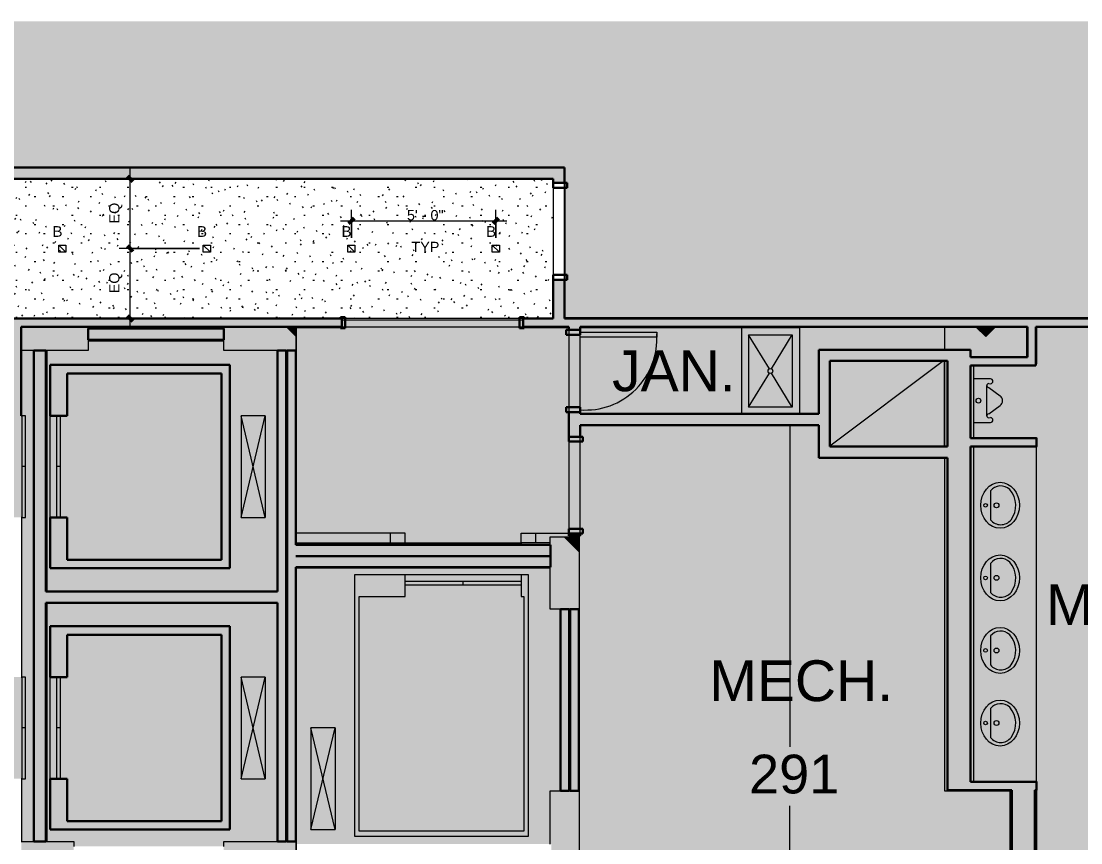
# Model space of a CAD drawing. Header units: inches. Extents: x -653 to 646, y -622 to -20.
# Drawn here: x -36.1 to 401.9, y -359.3 to -19.7 of the extents above; entities that cross this region are included whole.
import ezdxf

# ---------------------------------------------------------------- set-up
doc = ezdxf.new("R2010")
doc.units = ezdxf.units.IN
doc.header["$MEASUREMENT"] = 0
for name, color, linetype, lineweight in [('06_555 11th St_dwg', 8, 'Continuous', 9), ('A-ANNO-DIMS', 211, 'Continuous', 9), ('A-ANNO-DIMS-48', 211, 'Continuous', 9), ('A-CLNG-PATT', 13, 'Continuous', 18), ('A-DETL-GENF', 92, 'Continuous', 9), ('A-DETL-THIN', 151, 'Continuous', 9), ('A-DOOR', 31, 'Continuous', 18), ('A-DOOR-FRAM', 31, 'Continuous', 30), ('A-WALL', 113, 'Continuous', 18), ('A-WALL-PATT', 111, 'Continuous', 18), ('C-Txt', 7, 'Continuous', 9), ('Dimension', 7, 'Continuous', 9), ('DOOR', 7, 'Continuous', 9), ('E-LITE-EQPM', 33, 'Continuous', 9), ('E-LITE-EQPM-IDEN', 33, 'Continuous', 9), ('I-WALL', 2, 'Continuous', 18), ('P', 7, 'Continuous', 9), ('PROFILE', 7, 'Continuous', 9), ('S', 7, 'Continuous', 9), ('S-COLHOLD', 7, 'Continuous', 9), ('S-COLHOLH', 7, 'Continuous', 9), ('W', 7, 'Continuous', 9)]:
    doc.layers.add(name, color=color, linetype=linetype, lineweight=lineweight)
doc.styles.add('Arial', font='arial.ttf', dxfattribs={"height": 16})
doc.styles.add('Arial_1', font='arial.ttf', dxfattribs={"height": 16.875})
doc.styles.add('Arial_2', font='arial.ttf', dxfattribs={"height": 4.425898})
doc.styles.add('Swis721 Lt BT', font='swissl.ttf', dxfattribs={"height": 4.257319})
doc.dimstyles.new('OTJ_-_3_32__Linear__1_2__Tolerance', dxfattribs={"dimscale": 12, "dimtxt": 4.5, "dimasz": 0.1875, "dimexe": 0.375, "dimexo": 0.25, "dimgap": 0.25, "dimtad": 1, "dimdec": 1, "dimrnd": 0.5, "dimzin": 3, "dimdsep": 46, "dimlunit": 4, "dimtxsty": 'Swis721 Lt BT', "dimblk1": 'OBLIQUE', "dimblk2": 'OBLIQUE', "dimsah": 1, "dimcen": 0.09, "dimdle": 0.375, "dimazin": 0, "dimtfac": 1, "dimtdec": 4, "dimtix": 1, "dimtmove": 0, "dimatfit": 3, "dimfxl": 1, "dimtvp": 1, "dimfrac": 2, "dimtolj": 1, "dimtzin": 0, "dimarcsym": 2})
doc.dimstyles.new('OTJ_-_3_32__Linear__1_2__Tolerance_3', dxfattribs={"dimscale": 12, "dimtxt": 4.5, "dimasz": 0.1875, "dimexe": 0.375, "dimexo": 0.25, "dimgap": 0.25, "dimtad": 1, "dimdec": 1, "dimrnd": 0.5, "dimzin": 3, "dimdsep": 46, "dimlunit": 4, "dimtxsty": 'Swis721 Lt BT', "dimblk1": 'OBLIQUE', "dimblk2": 'OBLIQUE', "dimsah": 1, "dimcen": 0.09, "dimdle": 0.375, "dimazin": 0, "dimtfac": 1, "dimtdec": 4, "dimtix": 1, "dimtmove": 2, "dimatfit": 3, "dimfxl": 1, "dimtvp": 1, "dimfrac": 2, "dimtolj": 1, "dimtzin": 0, "dimarcsym": 2})

# ---------------------------------------------------------------- blocks, each defined once
blk = doc.blocks.new('Single Flush - OTJ_SOLIDFLUSH_ALUM-5209042-FIRST FLOOR')
at = {"layer": 'A-DOOR-FRAM', "color": 8}
for p, q in [((-20, 3.4375), (-20, -2.3125)), ((-20, 3.4375), (-18, 3.4375)), ((-18, 3.4375), (-18, -2.3125)), ((18.000004, 3.4375), (18.000004, -2.3125)), ((18.000004, 3.4375), (20.000004, 3.4375)), ((20.000004, 3.4375), (20.000004, -2.3125)), ((-20, -2.3125), (-18, -2.3125)), ((18.000004, -2.3125), (20.000004, -2.3125))]:
    blk.add_line(p, q, dxfattribs=at)
blk = doc.blocks.new('Double Flush - Int-F-WDMF-72_ x 84_-5210407-FIRST FLOOR')
at = {"layer": 'A-DOOR-FRAM', "color": 8}
for p, q in [((-38, 2.25), (-36, 2.25)), ((-38, 2.25), (-38, 1.75)), ((-38, 1.75), (-37.5, 1.75)), ((-37.5, -1.75), (-37.5, 1.75)), ((-36, -2.25), (-36, 2.25)), ((36.000004, -2.25), (36.000004, 2.25)), ((36.000004, 2.25), (38.000004, 2.25)), ((37.500004, 1.75), (38.000004, 1.75)), ((37.500004, -1.75), (37.500004, 1.75)), ((38.000004, 2.25), (38.000004, 1.75)), ((-38, -1.75), (-37.5, -1.75)), ((-38, -2.25), (-38, -1.75)), ((-38, -2.25), (-36, -2.25)), ((36.000004, -2.25), (38.000004, -2.25)), ((37.500004, -1.75), (38.000004, -1.75)), ((38.000004, -2.25), (38.000004, -1.75))]:
    blk.add_line(p, q, dxfattribs=at)
blk = doc.blocks.new('Single Flush - OTJ_SOLIDFLUSH_ALUM-5210369-FIRST FLOOR')
at = {"layer": 'A-DOOR-FRAM', "color": 8}
for p, q in [((-20, -3.4375), (-20, 2.3125)), ((-20, 2.3125), (-18, 2.3125)), ((-18, -3.4375), (-18, 2.3125)), ((18.000004, -3.4375), (18.000004, 2.3125)), ((18.000004, 2.3125), (20.000004, 2.3125)), ((20.000004, -3.4375), (20.000004, 2.3125)), ((-20, -3.4375), (-18, -3.4375)), ((18.000004, -3.4375), (20.000004, -3.4375))]:
    blk.add_line(p, q, dxfattribs=at)
blk = doc.blocks.new('Single Flush - OTJ_SOLIDFLUSH_ALUM 2-4819699-FIRST FLOOR')
at = {"layer": 'A-DOOR-FRAM', "color": 8}
for p, q in [((-17, 3.4375), (-17, -2.3125)), ((-17, 3.4375), (-15, 3.4375)), ((-15, 3.4375), (-15, -2.3125)), ((15.000004, 3.4375), (15.000004, -2.3125)), ((15.000004, 3.4375), (17.000004, 3.4375)), ((17.000004, 3.4375), (17.000004, -2.3125)), ((-17, -2.3125), (-15, -2.3125)), ((15.000004, -2.3125), (17.000004, -2.3125))]:
    blk.add_line(p, q, dxfattribs=at)
blk = doc.blocks.new('L-Recessed Square Downlight - 4_-5216686-FIRST FLOOR')
at = {"layer": 'E-LITE-EQPM'}
for p, q in [((1.5, 1.5), (-1.5, 1.5)), ((-1.5, 1.5), (-1.5, -1.5)), ((-1.5, -1.5), (1.5, 1.5)), ((1.5, -1.5), (1.5, 1.5)), ((-1.5, -1.5), (1.5, -1.5))]:
    blk.add_line(p, q, dxfattribs=at)
blk = doc.blocks.new('06_555 11th St_dwg-4793957-FIRST FLOOR')
at = {"lineweight": 9}
blk.add_line((3660.27, 2775.72), (3660.08, 2775.91), dxfattribs=at)
for centre in [(3746.65, 2742.72), (3746.65, 2712.72), (3746.65, 2682.72), (3746.65, 2652.72)]:
    blk.add_ellipse(centre, major_axis=(0, 9.5), ratio=0.842105, dxfattribs=at)
at = {"layer": 'Dimension'}
for p, q in [((3659.77, 2775.91), (3659.77, 2642.89)), ((3659.77, 2484.78), (3659.77, 2618.55))]:
    blk.add_line(p, q, dxfattribs=at)
at = {"layer": 'DOOR'}
blk.add_line((3573, 2814.22), (3604.68, 2814.22), dxfattribs=at)
at = {"layer": 'DOOR', "flags": 128}
blk.add_lwpolyline([(3604.68, 2814.22), (3604.68, 2812.22), (3573, 2812.22)], dxfattribs=at)
at = {"layer": 'DOOR'}
blk.add_arc((3575.28, 2811.57), 29.47, 265.5632, 3.83, dxfattribs=at)
at = {"layer": 'P'}
for p, q in [((3639.68, 2816.22), (3639.68, 2780.53)), ((3642.68, 2813.22), (3642.68, 2783.22)), ((3652.13, 2799.12), (3660.68, 2813.22)), ((3369.68, 2810.72), (3425.68, 2810.72)), ((3352.68, 2707.03), (3352.68, 2806.72)), ((3447.68, 2806.72), (3447.68, 2707.03)), ((3723.27, 2802.41), (3676.31, 2767.19)), ((3741.14, 2779.72), (3741.14, 2792.22)), ((3741.93, 2793.01), (3742.68, 2792.99)), ((3741.93, 2791.43), (3746.66, 2787.99)), ((3741.93, 2780.51), (3746.66, 2783.95)), ((3353.93, 2737.72), (3353.93, 2779.72)), ((3356.68, 2737.72), (3356.68, 2779.72)), ((3358.18, 2737.72), (3358.18, 2779.72)), ((3442.81, 2779.72), (3442.81, 2737.72)), ((3741.93, 2778.93), (3742.68, 2778.95)), ((3761.68, 2628.72), (3761.68, 2766.72)), ((3343.68, 2758.72), (3342.18, 2758.72)), ((3358.18, 2758.72), (3356.68, 2758.72)), ((3742.65, 2748.72), (3742.65, 2736.72)), ((3500.68, 2726.35), (3500.68, 2727.22)), ((3524.68, 2726.35), (3524.68, 2727.22)), ((3560.68, 2716.75), (3455.68, 2716.75)), ((3742.65, 2718.72), (3742.65, 2706.72)), ((3548.68, 2711.22), (3500.68, 2711.22)), ((3548.68, 2709.72), (3500.68, 2709.72)), ((3524.68, 2709.72), (3524.68, 2711.22)), ((3352.68, 2603.72), (3352.68, 2702.41)), ((3447.68, 2702.41), (3447.68, 2603.72)), ((3564.68, 2699.72), (3564.68, 2624.72)), ((3742.65, 2688.72), (3742.65, 2676.72)), ((3353.93, 2629.72), (3353.93, 2671.72)), ((3356.68, 2629.72), (3356.68, 2671.72)), ((3358.18, 2629.72), (3358.18, 2671.72)), ((3742.65, 2658.72), (3742.65, 2646.72)), ((3343.68, 2650.72), (3342.18, 2650.72)), ((3358.18, 2650.72), (3356.68, 2650.72))]:
    blk.add_line(p, q, dxfattribs=at)
at = {"layer": 'P', "flags": 128}
for points in [[(3651.24, 2799.12), (3642.68, 2813.22), (3660.68, 2813.22), (3660.68, 2783.22), (3652.13, 2797.32)], [(3660.68, 2783.22), (3642.68, 2783.22), (3651.24, 2797.32)], [(3742.68, 2794.95), (3735.68, 2794.95), (3735.68, 2776.99), (3742.68, 2776.99)], [(3432.81, 2737.72), (3442.81, 2779.72), (3432.81, 2779.72), (3432.81, 2737.72), (3442.81, 2737.72), (3432.81, 2779.72)], [(3500.68, 2727.22), (3548.68, 2727.22), (3548.68, 2726.35)], [(3548.68, 2713.97), (3548.68, 2704.97), (3549.68, 2704.97), (3549.68, 2607.97), (3481.68, 2607.97), (3481.68, 2704.97), (3500.68, 2704.97), (3500.68, 2713.97)], [(3432.81, 2629.72), (3442.81, 2671.72), (3432.81, 2671.72), (3432.81, 2629.72), (3442.81, 2629.72)], [(3442.81, 2671.72), (3442.81, 2629.72), (3432.81, 2671.72)], [(3471.68, 2650.72), (3461.68, 2650.72), (3461.68, 2608.72), (3471.68, 2608.72), (3461.68, 2650.72)], [(3461.68, 2608.72), (3471.68, 2650.72), (3471.68, 2608.72)]]:
    blk.add_lwpolyline(points, dxfattribs=at)
for points in [[(3342.18, 2737.72), (3343.68, 2737.72), (3343.68, 2779.72), (3342.18, 2779.72)], [(3479.68, 2713.97), (3479.68, 2605.97), (3551.68, 2605.97), (3551.68, 2713.97)], [(3342.18, 2671.72), (3342.18, 2629.72), (3343.68, 2629.72), (3343.68, 2671.72)]]:
    blk.add_lwpolyline(points, close=True, dxfattribs=at)
at = {"layer": 'P'}
for centre, radius in [((3651.68, 2798.22), 1), ((3737.68, 2785.97), 1), ((3740.65, 2742.72), 0.75), ((3745.15, 2742.72), 1), ((3740.65, 2712.72), 0.75), ((3745.15, 2712.72), 1), ((3740.65, 2682.72), 0.75), ((3745.15, 2682.72), 1), ((3740.65, 2652.72), 0.75), ((3745.15, 2652.72), 1)]:
    blk.add_circle(centre, radius, dxfattribs=at)
for centre, radius, start, end in [((3742.68, 2793.97), 0.977, 270, 90), ((3741.93, 2792.22), 0.791, 90, 270), ((3745.18, 2785.97), 2.5, 306.0635, 53.9365), ((3741.93, 2779.72), 0.791, 90, 270), ((3742.68, 2777.97), 0.977, 270, 90), ((3746.88, 2745.26), 5.47, 46.4552, 140.6974), ((3743.31, 2742.67), 9.84, 322.8182, 41.7631), ((3746.9, 2740.22), 5.51, 219.4725, 320.5275), ((3746.88, 2715.26), 5.47, 46.4552, 140.6974), ((3743.31, 2712.67), 9.84, 322.8182, 41.7631), ((3746.9, 2710.22), 5.51, 219.4725, 320.5275), ((3746.88, 2685.26), 5.47, 46.4552, 140.6974), ((3743.31, 2682.67), 9.84, 322.8182, 41.7631), ((3746.9, 2680.22), 5.51, 219.4725, 320.5275), ((3746.88, 2655.26), 5.47, 46.4552, 140.6974), ((3743.31, 2652.67), 9.84, 322.8182, 41.7631), ((3746.9, 2650.22), 5.51, 219.4725, 320.5275)]:
    blk.add_arc(centre, radius, start, end, dxfattribs=at)
at = {"layer": 'PROFILE'}
blk.add_line((3723.68, 2802.41), (3723.68, 2767.03), dxfattribs=at)
at = {"layer": 'S'}
for p, q in [((3369.68, 2816.47), (3369.68, 2815.78)), ((3425.68, 2815.78), (3425.68, 2816.47)), ((3723.68, 2816.47), (3723.68, 2807.03)), ((3757.68, 2803.97), (3757.68, 2816.47)), ((3347.18, 2806.72), (3341.93, 2806.72)), ((3451.93, 2806.72), (3451.43, 2806.72)), ((3560.68, 2699.72), (3560.68, 2717.1)), ((3564.93, 2699.72), (3560.68, 2699.72)), ((3568.93, 2699.72), (3568.43, 2699.72)), ((3568.43, 2624.72), (3568.93, 2624.72)), ((3341.93, 2603.72), (3347.18, 2603.72)), ((3425.68, 2603.72), (3447.93, 2603.72)), ((3425.68, 2601.72), (3425.68, 2603.72)), ((3451.43, 2603.72), (3451.93, 2603.72))]:
    blk.add_line(p, q, dxfattribs=at)
at = {"layer": 'S', "flags": 128}
for points in [[(3455.68, 2816.47), (3455.68, 2806.72), (3455.43, 2806.72)], [(3369.68, 2811.16), (3369.68, 2806.72), (3352.18, 2806.72)], [(3447.93, 2806.72), (3425.68, 2806.72), (3425.68, 2811.16)], [(3560.68, 2726.35), (3560.68, 2729.72), (3572.68, 2729.72), (3572.68, 2699.72), (3572.43, 2699.72)], [(3560.68, 2602.72), (3560.68, 2624.72), (3564.93, 2624.72)], [(3572.43, 2624.72), (3572.68, 2624.72), (3572.68, 2599.22)], [(3352.18, 2603.72), (3363.68, 2603.72), (3363.68, 2601.72)], [(3455.43, 2603.72), (3455.68, 2603.72), (3455.68, 2591.72), (3455.62, 2591.72)]]:
    blk.add_lwpolyline(points, dxfattribs=at)
at = {"layer": 'S-COLHOLD', "flags": 128}
for points in [[(3744.71, 2816.47), (3740.68, 2812.45), (3736.66, 2816.47)], [(3744.35, 2816.47), (3740.68, 2812.8), (3737.02, 2816.47)], [(3744, 2816.47), (3740.68, 2813.16), (3737.37, 2816.47)], [(3743.65, 2816.47), (3740.68, 2813.51), (3737.72, 2816.47)], [(3743.29, 2816.47), (3740.68, 2813.86), (3738.08, 2816.47)], [(3742.94, 2816.47), (3740.68, 2814.22), (3738.43, 2816.47)], [(3742.58, 2816.47), (3740.68, 2814.57), (3738.78, 2816.47)], [(3742.23, 2816.47), (3740.68, 2814.92), (3739.14, 2816.47)], [(3741.88, 2816.47), (3740.68, 2815.28), (3739.49, 2816.47)], [(3741.52, 2816.47), (3740.68, 2815.63), (3739.84, 2816.47)], [(3741.17, 2816.47), (3740.68, 2815.98), (3740.2, 2816.47)], [(3740.82, 2816.47), (3740.68, 2816.34), (3740.55, 2816.47)]]:
    blk.add_lwpolyline(points, dxfattribs=at)
at = {"layer": 'S-COLHOLH'}
for p, q in [((3342.21, 2816.47), (3341.93, 2816.2)), ((3455.68, 2812.45), (3451.66, 2816.47)), ((3455.68, 2812.8), (3452.02, 2816.47)), ((3455.68, 2813.16), (3452.37, 2816.47)), ((3455.68, 2813.51), (3452.72, 2816.47)), ((3455.68, 2813.86), (3453.08, 2816.47)), ((3455.68, 2814.22), (3453.43, 2816.47)), ((3455.68, 2814.57), (3453.78, 2816.47)), ((3455.68, 2814.92), (3454.14, 2816.47)), ((3455.68, 2815.28), (3454.49, 2816.47)), ((3455.68, 2815.63), (3454.84, 2816.47)), ((3455.68, 2815.98), (3455.2, 2816.47)), ((3455.68, 2816.34), (3455.55, 2816.47)), ((3572.68, 2723.45), (3566.41, 2729.72)), ((3572.68, 2723.8), (3566.77, 2729.72)), ((3572.68, 2724.16), (3567.12, 2729.72)), ((3572.68, 2724.51), (3567.47, 2729.72)), ((3572.68, 2724.86), (3567.83, 2729.72)), ((3572.68, 2725.22), (3568.18, 2729.72)), ((3572.68, 2725.57), (3568.53, 2729.72)), ((3572.68, 2725.92), (3568.89, 2729.72)), ((3572.68, 2726.28), (3569.24, 2729.72)), ((3572.68, 2726.63), (3569.59, 2729.72)), ((3572.68, 2726.98), (3569.95, 2729.72)), ((3572.68, 2727.34), (3570.3, 2729.72)), ((3572.68, 2727.69), (3570.65, 2729.72)), ((3572.68, 2728.04), (3571.01, 2729.72)), ((3572.68, 2728.4), (3571.36, 2729.72)), ((3572.68, 2728.75), (3571.72, 2729.72)), ((3572.68, 2729.1), (3572.07, 2729.72)), ((3572.68, 2729.46), (3572.42, 2729.72))]:
    blk.add_line(p, q, dxfattribs=at)
at = {"layer": 'W'}
for p, q in [((3992.49, 2820.22), (3566.5, 2820.22)), ((3425.68, 2816.22), (3369.68, 2816.22)), ((3451.68, 2603.72), (3451.68, 2806.72)), ((3723.68, 2767.03), (3723.68, 2802.41)), ((3342.18, 2785.72), (3341.93, 2785.72)), ((3342.18, 2737.72), (3341.93, 2737.72)), ((3342.18, 2731.72), (3341.93, 2731.72)), ((3494.68, 2727.22), (3494.68, 2731.22)), ((3554.68, 2727.22), (3554.68, 2731.22)), ((3572.68, 2730.04), (3572.68, 2599.22)), ((3455.68, 2599.72), (3455.68, 2717.1)), ((3568.68, 2624.72), (3568.68, 2699.72)), ((3342.18, 2677.72), (3341.93, 2677.72)), ((3761.68, 2624.97), (3761.68, 2579.22)), ((3342.18, 2623.72), (3341.93, 2623.72))]:
    blk.add_line(p, q, dxfattribs=at)
at = {"layer": 'W', "flags": 128}
for points in [[(3455.68, 2816.22), (3476.18, 2816.22), (3476.18, 2816.47)], [(3455.68, 2726.35), (3455.68, 2727.22), (3500.68, 2727.22), (3500.68, 2731.22), (3455.68, 2731.22), (3455.68, 2816.22)], [(3548.18, 2816.47), (3548.18, 2816.22), (3568.37, 2816.22)], [(3573, 2816.22), (3663.68, 2816.22), (3663.68, 2780.53)], [(3880.43, 2816.22), (3761.68, 2816.22), (3761.68, 2801.22), (3761.43, 2801.22)], [(3341.93, 2779.72), (3342.18, 2779.72), (3342.18, 2806.72)], [(3735.68, 2800.47), (3735.68, 2770.72), (3761.68, 2770.72), (3761.68, 2770.47)], [(3761.68, 2766.97), (3761.68, 2766.72), (3735.68, 2766.72), (3735.68, 2628.72), (3761.68, 2628.72), (3761.68, 2628.47)], [(3723.68, 2762.41), (3723.68, 2624.72), (3750.68, 2624.72), (3750.68, 2537.22), (3691.68, 2537.22), (3691.68, 2536.97)], [(3341.93, 2671.72), (3342.18, 2671.72), (3342.18, 2737.72)], [(3560.68, 2727.22), (3548.68, 2727.22), (3548.68, 2731.22), (3568.37, 2731.22)], [(3342.18, 2603.72), (3342.18, 2629.72), (3341.93, 2629.72)]]:
    blk.add_lwpolyline(points, dxfattribs=at)
at = {"layer": 'C-Txt', "char_height": 16.875, "attachment_point": 1, "line_spacing_factor": 0.938532, "style": 'Arial_1'}
for s, insert, width in [('JAN.', (3586.25, 2806.75), 60.7309), ('MEN', (3765.6, 2710.12), 62.172), ('MECH.', (3626.44, 2678.64), 90.1699)]:
    blk.add_mtext(s, dxfattribs=dict(at, insert=insert, width=width))
at = {"layer": 'Dimension', "insert": (3642.85, 2639.64), "char_height": 16, "width": 44.5054, "attachment_point": 1, "line_spacing_factor": 0.938532, "style": 'Arial'}
blk.add_mtext('291', dxfattribs=at)
blk = doc.blocks.new('DIMBLOCK6-FIRST FLOOR')
at = {"layer": 'A-ANNO-DIMS-48'}
for p, q in [((37.61, -113.7), (4.43, -113.7)), ((8.93, -147.04), (8.93, -113.7)), ((8.93, -113.7), (37.61, -113.7)), ((10.34, -142.54), (4.43, -142.54)), ((8.93, -142.54), (10.34, -142.54))]:
    blk.add_line(p, q, dxfattribs=at)
at = {"layer": 'A-ANNO-DIMS-48', "lineweight": 50}
for p, q in [((8.93, -113.7), (7.8, -112.57)), ((8.93, -113.7), (10.05, -114.82)), ((8.93, -142.54), (7.8, -141.42)), ((8.93, -142.54), (10.05, -143.67))]:
    blk.add_line(p, q, dxfattribs=at)
at = {"layer": 'A-ANNO-DIMS-48', "color": 0, "insert": (0.24, -132.16), "char_height": 4.257, "width": 9.6857, "attachment_point": 1, "rotation": 90, "line_spacing_factor": 1.00667, "style": 'Swis721 Lt BT'}
blk.add_mtext('EQ', dxfattribs=at)
blk = doc.blocks.new('_Oblique')
at = {"color": 0, "linetype": 'ByBlock', "lineweight": -2}
blk.add_line((-0.5, -0.5), (0.5, 0.5), dxfattribs=at)
blk = doc.blocks.new('DIMBLOCK7-FIRST FLOOR')
at = {"layer": 'A-ANNO-DIMS-48'}
for p, q in [((8.93, -113.7), (8.93, -80.36)), ((10.34, -84.86), (4.43, -84.86)), ((8.93, -84.86), (10.34, -84.86)), ((37.61, -113.7), (4.43, -113.7)), ((8.93, -113.7), (37.61, -113.7))]:
    blk.add_line(p, q, dxfattribs=at)
at = {"layer": 'A-ANNO-DIMS-48', "lineweight": 50}
for p, q in [((8.93, -84.86), (7.8, -83.73)), ((8.93, -84.86), (10.05, -85.98)), ((8.93, -113.7), (7.8, -112.57)), ((8.93, -113.7), (10.05, -114.82))]:
    blk.add_line(p, q, dxfattribs=at)
at = {"layer": 'A-ANNO-DIMS-48', "color": 0, "insert": (0.24, -103.31), "char_height": 4.257, "width": 9.6857, "attachment_point": 1, "rotation": 90, "line_spacing_factor": 1.00667, "style": 'Swis721 Lt BT'}
blk.add_mtext('EQ', dxfattribs=at)
blk = doc.blocks.new('DIMBLOCK8-FIRST FLOOR')
at = {"layer": 'A-ANNO-DIMS-48'}
for p, q in [((100.36, -109.2), (100.36, -97.69)), ((160.11, -109.2), (160.11, -97.69)), ((95.86, -102.19), (164.61, -102.19)), ((100.36, -102.19), (100.36, -109.2)), ((160.11, -102.19), (160.11, -109.2))]:
    blk.add_line(p, q, dxfattribs=at)
at = {"layer": 'A-ANNO-DIMS-48', "lineweight": 50}
for p, q in [((100.36, -102.19), (99.24, -103.31)), ((100.36, -102.19), (101.49, -101.06)), ((160.11, -102.19), (158.99, -103.31)), ((160.11, -102.19), (161.24, -101.06))]:
    blk.add_line(p, q, dxfattribs=at)
at = {"layer": 'A-ANNO-DIMS-48', "color": 0, "char_height": 4.257, "attachment_point": 1, "line_spacing_factor": 1.00667, "style": 'Swis721 Lt BT'}
for s, insert, width in [('5\' - 0"', (123.35, -97.74), 16.5429), ('TYP', (125.2, -110.88), 12.0857)]:
    blk.add_mtext(s, dxfattribs=dict(at, insert=insert, width=width))

msp = doc.modelspace()

# ---------------------------------------------------------------- hatches: boundary and pattern name
at = {"layer": 'A-CLNG-PATT'}
h = msp.add_hatch(dxfattribs=at)
h.set_pattern_fill('FP_1', color=256, style=0, pattern_type=2)
h.set_pattern_definition([(0, (0, 0), (15.36, 3.84), [0.634, -10.886, 0.634, -10.886, -61.44]), (0, (0, 0), (15.36, 3.84), [-23.04, 0.634, -22.406, 0.634, -10.886, -26.88]), (0, (0, 0), (15.36, 3.84), [-57.6, 0.634, -7.046, 0.634, -18.566]), (120, (5.76, 1.92), (-11.00554, 11.38215), [0.634, -10.886, 0.634, -10.886, -61.44]), (120, (5.76, 1.92), (-11.00554, 11.38215), [-23.04, 0.634, -22.406, 0.634, -10.886, -26.88]), (120, (5.76, 1.92), (-11.00554, 11.38215), [-57.6, 0.634, -7.046, 0.634, -18.566]), (240, (7.68, 9.6), (-4.35446, -15.22215), [0.634, -10.886, 0.634, -10.886, -61.44]), (240, (7.68, 9.6), (-4.35446, -15.22215), [-23.04, 0.634, -22.406, 0.634, -10.886, -26.88]), (240, (7.68, 9.6), (-4.35446, -15.22215), [-57.6, 0.634, -7.046, 0.634, -18.566])])
h.paths.add_polyline_path([(-173.64, -145.04), (-41.2, -145.04), (-41.2, -143.04), (-41.14, -143.03), (-41.14, -142.54), (183.8, -142.54), (183.8, -84.86), (-175.89, -84.86), (-175.89, -141.79), (-173.64, -141.79), (-173.64, -143.04)], flags=0)
h.paths.add_polyline_path([(-69.18, -115.43), (-75.64, -113.7), (-69.18, -111.97)], flags=0)
h.paths.add_polyline_path([(-129.18, -115.43), (-135.64, -113.7), (-129.18, -111.97)], flags=0)
at = {"layer": 'A-DETL-GENF'}
h = msp.add_hatch(color=254, dxfattribs=at)
h.paths.add_polyline_path([(-653.39, -622.4), (614.42, -622.4), (614.42, -482.36), (532.68, -482.37), (532.68, -557.54), (-617.47, -557.54), (-617.47, -516.92), (-653.39, -516.92), (-653.39, -571.97)], flags=0)
h.paths.add_polyline_path([(-617.47, -511.67), (-617.47, -451.04), (-630.09, -451.04), (-630.09, -445.79), (-541.22, -445.79), (-541.22, -147.23), (-653.39, -147.23), (-653.39, -303.04), (-541.59, -303.04), (-541.59, -308.29), (-653.39, -308.29), (-653.39, -309.3), (-632.37, -309.3), (-632.37, -334.67), (-541.59, -334.67), (-541.59, -339.92), (-653.39, -339.92), (-653.39, -511.67), (-618.41, -511.67)], flags=0)
h.paths.add_polyline_path([(-394.7, -481.62), (-394.7, -464.68), (-382.7, -464.68), (-382.7, -477.74), (-178.64, -477.74), (-178.64, -440.79), (-174.22, -440.79), (-174.22, -398.79), (-178.64, -398.79), (-178.64, -332.79), (-174.22, -332.79), (-174.22, -290.79), (-178.64, -290.79), (-178.64, -224.98), (-174.22, -224.98), (-174.22, -182.79), (-178.64, -182.79), (-178.64, -146.61), (-340.08, -146.61), (-340.08, -181.98), (-292.7, -181.98), (-292.7, -155.79), (-283.57, -155.79), (-283.57, -254.98), (-189.39, -254.98), (-189.39, -155.79), (-184.39, -155.79), (-184.39, -358.79), (-189.39, -358.79), (-189.39, -259.61), (-283.57, -259.61), (-283.57, -358.79), (-292.7, -358.79), (-292.7, -276.12), (-388.7, -276.12), (-388.7, -218.61), (-438.19, -218.61), (-438.19, -188.29), (-433.57, -188.29), (-433.57, -213.98), (-344.71, -213.98), (-344.71, -146.61), (-433.57, -146.61), (-433.57, -148.29), (-438.19, -148.29), (-438.19, -146.61), (-536.59, -146.61), (-536.59, -339.98), (-515.34, -339.98), (-515.34, -476.99), (-448.19, -476.99), (-448.19, -468.3), (-443.57, -468.3), (-443.57, -428.3), (-448.19, -428.3), (-448.19, -397.3), (-388.7, -397.3), (-388.7, -297.81), (-384.07, -297.81), (-384.07, -409.3), (-382.7, -409.3), (-382.7, -424.68), (-394.7, -424.68), (-394.72, -481.62)], flags=0)
h.paths.add_polyline_path([(614.42, -477.73), (614.42, -146.04), (521.36, -146.04), (521.36, -387.04), (483.93, -387.04), (483.93, -407.79), (555.8, -407.79), (555.8, -391.92), (521.6, -391.92), (521.6, -387.29), (593.1, -387.29), (593.1, -391.92), (560.43, -391.92), (560.43, -435.04), (555.8, -435.04), (555.8, -475.04), (560.43, -475.04), (560.43, -477.73), (611.45, -477.73)], flags=0)
h.paths.add_polyline_path([(77.76, -477.73), (215.86, -477.73), (215.86, -421.04), (219.36, -421.04), (219.36, -477.73), (313.61, -477.73), (313.61, -425.54), (373.36, -425.54), (373.36, -337.54), (346.86, -337.54), (346.86, -200.11), (293.61, -200.11), (293.61, -186.61), (194.93, -186.61), (194.93, -191.47), (190.3, -191.47), (190.3, -181.29), (194.93, -181.29), (194.93, -181.98), (293.61, -181.98), (293.61, -155.48), (356.36, -155.48), (356.36, -158.54), (379.86, -158.54), (379.86, -146.04), (194.93, -146.04), (194.93, -147.29), (190.3, -147.29), (190.3, -146.04), (171.36, -146.04), (171.36, -143.29), (96.36, -143.29), (96.36, -146.04), (-36.14, -146.04), (-36.14, -182.79), (-41.14, -182.79), (-41.14, -224.79), (-36.14, -224.79), (-36.14, -290.79), (-41.14, -290.79), (-41.14, -332.79), (-36.14, -332.79), (-36.14, -398.79), (-41.14, -398.79), (-41.14, -440.79), (-36.14, -440.79), (-36.14, -477.73), (-8.39, -477.73), (-8.39, -473.54), (47.61, -473.54), (47.61, -477.73), (77.55, -477.73)], flags=0)
h.paths.add_polyline_path([(379.36, -477.73), (379.36, -429.04), (317.11, -429.04), (317.11, -477.73)], flags=0)
h.paths.add_polyline_path([(444.05, -477.73), (444.05, -476.04), (448.68, -476.04), (448.68, -436.04), (444.05, -436.04), (444.05, -387.04), (430.86, -387.04), (430.86, -383.54), (502.36, -383.54), (502.36, -146.04), (383.36, -146.04), (383.36, -162.04), (356.36, -162.04), (356.36, -192.04), (383.61, -192.04), (383.61, -195.54), (356.36, -195.54), (356.36, -334.04), (383.61, -334.04), (383.61, -337.54), (382.86, -337.54), (382.86, -383.54), (395.11, -383.54), (395.11, -387.04), (382.86, -387.04), (382.86, -477.73)], flags=0)
h.paths.add_polyline_path([(-528.64, -476.99), (-519.97, -476.99), (-519.97, -344.61), (-532.22, -344.61), (-532.22, -476.99)], flags=0)
h.paths.add_polyline_path([(-189.39, -467.79), (-189.39, -370.79), (-184.39, -370.79), (-184.39, -467.79)], flags=0)
h.paths.add_polyline_path([(-288.07, -467.79), (-292.7, -467.79), (-292.7, -370.79), (-283.57, -370.79), (-283.57, -467.79)], flags=0)
h.paths.add_polyline_path([(70.11, -467.79), (70.11, -370.79), (73.61, -370.79), (73.61, -467.79)], flags=0)
h.paths.add_polyline_path([(77.55, -467.79), (74.05, -467.79), (74.05, -370.79), (77.55, -370.79), (77.55, -465.14)], flags=0)
h.paths.add_polyline_path([(-25.89, -467.79), (-30.89, -467.79), (-30.89, -370.79), (-25.89, -370.79), (-25.89, -461.79)], flags=0)
h.paths.add_polyline_path([(-234.09, -461.79), (-264.89, -461.79), (-264.89, -377.79), (-190.64, -377.79), (-190.64, -398.79), (-197.64, -398.79), (-197.64, -381.29), (-261.39, -381.29), (-261.39, -458.29), (-197.64, -458.29), (-197.64, -440.79), (-190.64, -440.79), (-190.64, -461.79), (-200.39, -461.79)], flags=0)
h.paths.add_polyline_path([(47.61, -461.79), (-24.14, -461.79), (-24.14, -440.79), (-17.14, -440.79), (-17.14, -458.29), (46.61, -458.29), (46.61, -381.29), (-17.14, -381.29), (-17.14, -398.79), (-24.14, -398.79), (-24.14, -377.79), (50.11, -377.79), (50.11, -461.79)], flags=0)
h.paths.add_polyline_path([(477.02, -407.79), (479.3, -407.79), (479.3, -387.04), (448.68, -387.04), (448.68, -407.79), (476.72, -407.79)], flags=0)
h.paths.add_polyline_path([(215.86, -381.04), (215.86, -366.79), (77.76, -366.79), (77.76, -359.79), (183.01, -359.79), (183.01, -363.29), (219.36, -363.29), (219.36, -381.04)], flags=0)
h.paths.add_polyline_path([(-200.39, -370.79), (-268.39, -370.79), (-268.39, -361.79), (-200.39, -361.79)], flags=0)
h.paths.add_polyline_path([(46.61, -369.79), (-14.39, -369.79), (-14.39, -360.79), (47.61, -360.79), (47.61, -369.79)], flags=0)
h.paths.add_polyline_path([(70.11, -358.79), (69.86, -358.79), (69.86, -260.11), (-25.89, -260.11), (-25.89, -358.79), (-30.89, -358.79), (-30.89, -155.79), (-25.89, -155.79), (-25.89, -255.48), (69.86, -255.48), (69.86, -155.79), (73.36, -155.79), (73.36, -358.79)], flags=0)
h.paths.add_polyline_path([(73.86, -358.79), (73.86, -155.79), (77.36, -155.79), (77.36, -236.17), (182.76, -236.17), (182.76, -245.42), (77.36, -245.42), (77.36, -358.79), (74.05, -358.79)], flags=0)
h.paths.add_polyline_path([(-264.89, -353.79), (-264.89, -269.79), (-190.64, -269.79), (-190.64, -290.79), (-197.64, -290.79), (-197.64, -273.29), (-261.39, -273.29), (-261.39, -350.29), (-197.64, -350.29), (-197.64, -332.79), (-190.64, -332.79), (-190.64, -353.79), (-261.39, -353.79)], flags=0)
h.paths.add_polyline_path([(50.11, -353.79), (-24.14, -353.79), (-24.14, -332.79), (-17.14, -332.79), (-17.14, -350.29), (46.61, -350.29), (46.61, -273.29), (-17.14, -273.29), (-17.14, -290.79), (-24.14, -290.79), (-24.14, -269.79), (50.11, -269.79), (50.11, -350.29)], flags=0)
h.paths.add_polyline_path([(186.86, -337.79), (186.86, -262.79), (190.36, -262.79), (190.36, -337.79)], flags=0)
h.paths.add_polyline_path([(194.36, -337.79), (190.86, -337.79), (190.86, -262.79), (194.36, -262.79), (194.36, -321.05)], flags=0)
h.paths.add_polyline_path([(-296.59, -271.5), (-292.7, -271.5), (-292.7, -218.61), (-321.09, -218.61), (-321.09, -271.5), (-306.27, -271.5)], flags=0)
h.paths.add_polyline_path([(-325.72, -271.5), (-325.72, -218.61), (-384.07, -218.61), (-384.07, -271.5), (-331.3, -271.5)], flags=0)
h.paths.add_polyline_path([(-199.04, -245.79), (-264.89, -245.79), (-264.89, -161.79), (-190.64, -161.79), (-190.64, -182.79), (-197.64, -182.79), (-197.64, -165.29), (-261.39, -165.29), (-261.39, -242.29), (-197.64, -242.29), (-197.64, -224.79), (-190.64, -224.79), (-190.64, -245.79), (-197.64, -245.79)], flags=0)
h.paths.add_polyline_path([(46.61, -245.79), (-24.14, -245.79), (-24.14, -224.79), (-17.14, -224.79), (-17.14, -242.29), (46.61, -242.29), (46.61, -165.29), (-17.14, -165.29), (-17.14, -182.79), (-24.14, -182.79), (-24.14, -161.79), (50.11, -161.79), (50.11, -245.79)], flags=0)
h.paths.add_polyline_path([(194.36, -232.47), (190.3, -232.47), (190.3, -231.47), (194.93, -231.47), (194.93, -232.47)], flags=0)
h.paths.add_polyline_path([(-292.7, -213.98), (-292.7, -186.61), (-340.08, -186.61), (-340.08, -213.98), (-295.75, -213.98)], flags=0)
h.paths.add_polyline_path([(346.86, -195.48), (346.86, -160.11), (298.24, -160.11), (298.24, -195.48), (316.39, -195.48)], flags=0)
h.paths.add_polyline_path([(-8.39, -151.36), (-8.39, -146.73), (47.61, -146.73), (47.61, -151.36), (46.61, -151.36)], flags=0)
h.paths.add_polyline_path([(297.47, -142.54), (614.42, -142.54), (614.42, -19.69), (-43.64, -19.69), (-43.64, -80.23), (188.43, -80.23), (188.43, -80.29), (188.61, -80.29), (188.61, -142.54), (257.67, -142.54)], flags=0)
h.paths.add_polyline_path([(-448.48, -141.98), (-178.45, -141.98), (-178.44, -141.79), (-176.39, -141.79), (-176.39, -82.29), (-50.39, -82.29), (-50.39, -80.29), (-50.14, -80.29), (-50.14, -19.69), (-653.39, -19.69), (-653.39, -141.98), (-494.92, -141.98)], flags=0)
at = {"layer": 'A-WALL-PATT', "lineweight": 9}
for points in [[(183.8, -84.86), (188.43, -84.86), (188.43, -80.23), (-50.14, -80.23), (-50.14, -84.86), (138.99, -84.86)], [(-36.14, -182.79), (-36.14, -146.04), (-41.14, -146.04), (-41.14, -182.79)], [(46.61, -151.36), (47.61, -151.36), (47.61, -146.73), (-8.39, -146.73), (-8.39, -151.36)], [(379.86, -162.04), (383.36, -162.04), (383.36, -146.04), (379.86, -146.04), (379.86, -160.11)], [(-30.89, -358.79), (-25.89, -358.79), (-25.89, -155.79), (-30.89, -155.79), (-30.89, -321.05)], [(73.36, -358.79), (73.36, -155.79), (69.86, -155.79), (69.86, -358.79)], [(73.86, -358.79), (77.36, -358.79), (77.36, -155.79), (73.86, -155.79), (73.86, -321.05)], [(298.24, -200.11), (298.24, -155.48), (293.61, -155.48), (293.61, -200.11), (297.47, -200.11)], [(356.36, -160.11), (356.36, -155.48), (298.24, -155.48), (298.24, -160.11), (346.86, -160.11)], [(-19.48, -182.79), (-17.14, -182.79), (-17.14, -161.79), (-24.14, -161.79), (-24.14, -182.79)], [(46.61, -165.29), (46.61, -161.79), (-17.14, -161.79), (-17.14, -165.29), (-8.39, -165.29)], [(46.61, -242.29), (50.11, -242.29), (50.11, -161.79), (46.61, -161.79), (46.61, -165.29)], [(346.86, -337.54), (356.36, -337.54), (356.36, -160.11), (346.86, -160.11), (346.86, -334.04)], [(356.36, -162.04), (379.86, -162.04), (379.86, -158.54), (356.36, -158.54), (356.36, -161.01)], [(293.61, -186.61), (293.61, -181.98), (194.93, -181.98), (194.93, -186.61)], [(383.36, -195.54), (383.61, -195.54), (383.61, -192.04), (356.36, -192.04), (356.36, -195.54), (379.86, -195.54)], [(346.86, -200.11), (346.86, -195.48), (298.24, -195.48), (298.24, -200.11)], [(-19.48, -245.79), (-17.14, -245.79), (-17.14, -224.79), (-24.14, -224.79), (-24.14, -245.79)], [(138.99, -240.79), (182.76, -240.79), (182.76, -236.17), (77.36, -236.17), (77.36, -240.79)], [(77.36, -245.42), (182.76, -245.42), (182.76, -240.79), (77.36, -240.79)], [(46.61, -245.79), (50.11, -245.79), (50.11, -242.29), (-17.14, -242.29), (-17.14, -245.79)], [(69.86, -260.11), (69.86, -255.48), (-25.89, -255.48), (-25.89, -260.11), (-19.48, -260.11)], [(190.36, -337.79), (190.36, -262.79), (186.86, -262.79), (186.86, -337.79)], [(194.36, -337.79), (194.36, -262.79), (190.86, -262.79), (190.86, -337.79)], [(-19.48, -290.79), (-17.14, -290.79), (-17.14, -269.79), (-24.14, -269.79), (-24.11, -290.79)], [(46.61, -273.29), (46.61, -269.79), (-17.14, -269.79), (-17.14, -273.29)], [(50.11, -350.29), (50.11, -269.79), (46.61, -269.79), (46.61, -350.29), (47.61, -350.29)], [(-17.14, -353.79), (-17.14, -332.79), (-24.14, -332.79), (-24.14, -353.79), (-19.48, -353.79)], [(379.85, -337.54), (383.61, -337.54), (383.61, -334.04), (356.36, -334.04), (356.36, -337.54), (377.27, -337.54)], [(376.71, -427.29), (382.86, -427.29), (382.86, -337.54), (373.36, -337.54), (373.36, -427.29)], [(47.61, -353.79), (50.11, -353.79), (50.11, -350.29), (-17.14, -350.29), (-17.14, -353.79), (46.61, -353.79)]]:
    msp.add_hatch(color=7, dxfattribs=at).paths.add_polyline_path(points, flags=0)
h = msp.add_hatch(color=7, dxfattribs=at)
h.paths.add_polyline_path([(188.43, -142.54), (188.43, -126.54), (183.8, -126.54), (183.8, -142.54)], flags=0)
h.paths.add_polyline_path([(183.8, -86.54), (188.43, -86.54), (188.43, -84.86), (183.8, -84.86)], flags=0)
h = msp.add_hatch(color=7, dxfattribs=at)
h.paths.add_polyline_path([(614.42, -146.04), (614.42, -142.54), (171.36, -142.54), (171.36, -146.04), (521.36, -146.04)], flags=0)
h.paths.add_polyline_path([(-25.89, -146.04), (96.36, -146.04), (96.36, -142.54), (-41.14, -142.54), (-41.14, -146.04), (-30.89, -146.04)], flags=0)
h = msp.add_hatch(color=7, dxfattribs=at)
h.paths.add_polyline_path([(194.93, -232.47), (194.93, -231.47), (190.3, -231.47), (190.3, -232.47), (194.36, -232.47)], flags=0)
h.paths.add_polyline_path([(190.3, -191.47), (194.93, -191.47), (194.93, -181.29), (190.3, -181.29)], flags=0)
h.paths.add_polyline_path([(194.93, -147.29), (194.93, -146.04), (190.3, -146.04), (190.3, -147.29), (194.36, -147.29)], flags=0)

# ---------------------------------------------------------------- linework, layer by layer
at = {"layer": 'A-DETL-THIN'}
for p, q in [((188.43, -80.29), (188.61, -80.29)), ((188.61, -80.29), (188.61, -142.55)), ((171.36, -143.29), (96.36, -143.29))]:
    msp.add_line(p, q, dxfattribs=at)
at = {"layer": 'A-WALL', "color": 8, "lineweight": 30}
for p, q in [((-43.64, -80.23), (188.43, -80.23)), ((188.43, -80.23), (188.43, -86.54)), ((183.8, -84.86), (-50.14, -84.86)), ((183.8, -86.54), (183.8, -84.86)), ((188.43, -86.54), (183.8, -86.54)), ((183.8, -142.54), (183.8, -126.54)), ((183.8, -126.54), (188.43, -126.54)), ((188.43, -126.54), (188.43, -142.54)), ((-8.39, -151.36), (-8.39, -146.73)), ((-8.39, -146.73), (47.61, -146.73)), ((47.61, -146.73), (47.61, -151.36)), ((190.3, -147.29), (190.3, -146.04)), ((194.93, -147.29), (190.3, -147.29)), ((194.93, -146.04), (194.93, -147.29)), ((47.61, -151.36), (-8.39, -151.36)), ((293.61, -181.98), (293.61, -155.48)), ((293.61, -155.48), (356.36, -155.48)), ((356.36, -155.48), (356.36, -158.54)), ((-24.14, -182.79), (-24.14, -161.79)), ((-24.14, -161.79), (-17.14, -161.79)), ((298.24, -160.11), (298.24, -195.48)), ((346.86, -160.11), (298.24, -160.11)), ((346.86, -195.48), (346.86, -160.11)), ((356.36, -162.04), (356.36, -192.04)), ((-17.14, -165.29), (-17.14, -182.79)), ((-17.14, -182.79), (-24.14, -182.79)), ((190.3, -191.47), (190.3, -181.29)), ((190.3, -181.29), (194.93, -181.29)), ((194.93, -181.29), (194.93, -181.98)), ((194.93, -181.98), (293.61, -181.98)), ((194.93, -186.61), (194.93, -191.47)), ((293.61, -186.61), (194.93, -186.61)), ((293.61, -200.11), (293.61, -186.61)), ((194.93, -191.47), (190.3, -191.47)), ((298.24, -195.48), (346.86, -195.48)), ((356.36, -195.54), (356.36, -334.04)), ((346.86, -200.11), (293.61, -200.11)), ((346.86, -337.54), (346.86, -200.11)), ((-24.14, -245.79), (-24.14, -224.79)), ((-24.14, -224.79), (-17.14, -224.79)), ((-17.14, -224.79), (-17.14, -242.29)), ((190.3, -232.47), (190.3, -231.47)), ((190.3, -231.47), (194.93, -231.47)), ((194.93, -231.47), (194.93, -232.47)), ((77.36, -236.17), (182.76, -236.17)), ((182.76, -236.17), (182.76, -245.42)), ((194.93, -232.47), (190.3, -232.47)), ((182.76, -240.79), (77.36, -240.79)), ((-17.14, -245.79), (-24.14, -245.79)), ((182.76, -245.42), (77.36, -245.42)), ((-25.89, -255.48), (69.86, -255.48)), ((69.86, -260.11), (-25.89, -260.11)), ((-24.14, -290.79), (-24.14, -269.79)), ((-24.14, -269.79), (-17.14, -269.79)), ((-17.14, -273.29), (-17.14, -290.79)), ((-17.14, -290.79), (-24.14, -290.79)), ((-24.14, -353.79), (-24.14, -332.79)), ((-24.14, -332.79), (-17.14, -332.79)), ((-17.14, -332.79), (-17.14, -350.29)), ((356.36, -337.54), (346.86, -337.54)), ((373.36, -425.54), (373.36, -337.54)), ((382.86, -337.54), (382.86, -383.54)), ((-17.14, -353.79), (-24.14, -353.79))]:
    msp.add_line(p, q, dxfattribs=at)
at = {"layer": 'A-WALL', "lineweight": 9}
for p, q in [((183.8, -86.54), (183.8, -126.54)), ((188.43, -126.54), (188.43, -86.54)), ((190.3, -147.29), (190.3, -181.29)), ((194.93, -181.29), (194.93, -147.29)), ((190.3, -191.47), (190.3, -231.47)), ((194.93, -231.47), (194.93, -191.47))]:
    msp.add_line(p, q, dxfattribs=at)
at = {"layer": 'I-WALL', "color": 8, "lineweight": 30}
for p, q in [((-41.14, -142.54), (96.36, -142.54)), ((96.36, -142.54), (96.36, -146.04)), ((171.36, -146.04), (171.36, -142.54)), ((171.36, -142.54), (183.8, -142.54)), ((188.43, -142.54), (614.42, -142.54)), ((96.36, -146.04), (-36.14, -146.04)), ((-36.14, -146.04), (-36.14, -182.79)), ((190.3, -146.04), (171.36, -146.04)), ((379.86, -146.04), (194.93, -146.04)), ((379.86, -158.54), (379.86, -146.04)), ((502.36, -146.04), (383.36, -146.04)), ((383.36, -146.04), (383.36, -162.04)), ((-30.89, -358.79), (-30.89, -155.79)), ((-30.89, -155.79), (-25.89, -155.79)), ((-25.89, -155.79), (-25.89, -255.48)), ((69.86, -255.48), (69.86, -155.79)), ((69.86, -155.79), (73.36, -155.79)), ((73.36, -155.79), (73.36, -358.79)), ((73.86, -358.79), (73.86, -155.79)), ((73.86, -155.79), (77.36, -155.79)), ((77.36, -155.79), (77.36, -236.17)), ((-17.14, -161.79), (50.11, -161.79)), ((50.11, -161.79), (50.11, -245.79)), ((356.36, -158.54), (379.86, -158.54)), ((383.36, -162.04), (356.36, -162.04)), ((46.61, -165.29), (-17.14, -165.29)), ((46.61, -242.29), (46.61, -165.29)), ((356.36, -192.04), (383.61, -192.04)), ((383.61, -192.04), (383.61, -195.54)), ((383.61, -195.54), (356.36, -195.54)), ((-17.14, -242.29), (46.61, -242.29)), ((50.11, -245.79), (-17.14, -245.79)), ((77.36, -245.42), (77.36, -358.79)), ((-25.89, -260.11), (-25.89, -358.79)), ((69.86, -358.79), (69.86, -260.11)), ((186.86, -337.79), (186.86, -262.79)), ((186.86, -262.79), (190.36, -262.79)), ((190.36, -262.79), (190.36, -337.79)), ((190.86, -337.79), (190.86, -262.79)), ((190.86, -262.79), (194.36, -262.79)), ((194.36, -262.79), (194.36, -337.79)), ((-17.14, -269.79), (50.11, -269.79)), ((50.11, -269.79), (50.11, -353.79)), ((46.61, -273.29), (-17.14, -273.29)), ((46.61, -350.29), (46.61, -273.29)), ((356.36, -334.04), (383.61, -334.04)), ((383.61, -334.04), (383.61, -337.54)), ((190.36, -337.79), (186.86, -337.79)), ((194.36, -337.79), (190.86, -337.79)), ((373.36, -337.54), (356.36, -337.54)), ((383.61, -337.54), (382.86, -337.54)), ((-17.14, -350.29), (46.61, -350.29)), ((50.11, -353.79), (-17.14, -353.79)), ((-25.89, -358.79), (-30.89, -358.79)), ((73.36, -358.79), (69.86, -358.79)), ((77.36, -358.79), (73.86, -358.79))]:
    msp.add_line(p, q, dxfattribs=at)
at = {"layer": 'I-WALL', "lineweight": 9}
for p, q in [((171.36, -142.54), (96.36, -142.54)), ((96.36, -146.04), (171.36, -146.04))]:
    msp.add_line(p, q, dxfattribs=at)

# ---------------------------------------------------------------- block references
at = {"layer": '06_555 11th St_dwg', "color": 7}
msp.add_blockref('06_555 11th St_dwg-4793957-FIRST FLOOR', (-3378.07, -2962.51), dxfattribs=at)
at = {"layer": 'A-DOOR'}
for name, p, rotation in [('Single Flush - OTJ_SOLIDFLUSH_ALUM-5210369-FIRST FLOOR', (186.11, -106.54), 89.99999999999991), ('Single Flush - OTJ_SOLIDFLUSH_ALUM 2-4819699-FIRST FLOOR', (192.61, -164.29), 89.99999999999993), ('Single Flush - OTJ_SOLIDFLUSH_ALUM-5209042-FIRST FLOOR', (192.61, -211.47), 269.9999999999999)]:
    msp.add_blockref(name, p, dxfattribs=dict(at, rotation=rotation))
msp.add_blockref('Double Flush - Int-F-WDMF-72_ x 84_-5210407-FIRST FLOOR', (133.86, -144.29), dxfattribs=at)
at = {"layer": 'E-LITE-EQPM', "extrusion": (0, 0, -1), "rotation": 180}
for p in [(19.14, -113.7), (-40.61, -113.7), (-100.36, -113.7), (-160.11, -113.7)]:
    msp.add_blockref('L-Recessed Square Downlight - 4_-5216686-FIRST FLOOR', p, dxfattribs=at)

# ---------------------------------------------------------------- texts
at = {"layer": 'E-LITE-EQPM-IDEN', "char_height": 4.43, "width": 4.914, "attachment_point": 2, "line_spacing_factor": 0.938532, "style": 'Arial_2'}
for insert in [(-21.12, -104.4), (38.63, -104.4), (98.38, -104.4), (158.13, -104.4)]:
    msp.add_mtext('B', dxfattribs=dict(at, insert=insert))

# ---------------------------------------------------------------- dimensions: what is measured, and where the dimension line sits
at = {"layer": 'A-ANNO-DIMS'}
for base, p1, p2, picture, middle in [((8.93, -84.86), (40.61, -113.7), (7.34, -84.86), 'DIMBLOCK7-FIRST FLOOR', (3.59, -99.28)), ((8.93, -113.7), (7.34, -142.54), (40.61, -113.7), 'DIMBLOCK6-FIRST FLOOR', (3.59, -128.12))]:
    dim = msp.add_linear_dim(base=base, p1=p1, p2=p2, angle=90, text='EQ', dimstyle='OTJ_-_3_32__Linear__1_2__Tolerance', override={"dimpost": '<>', "dimfxl": 44.037377}, dxfattribs=at)
    dim.commit()
    dim.dimension.update_dxf_attribs({"geometry": picture, "text_midpoint": middle})
dim = msp.add_linear_dim(base=(160.11403934, -102.18963615), p1=(100.36403934, -112.19972995), p2=(160.11403934, -112.19972995), text='<>\\XTYP', dimstyle='OTJ_-_3_32__Linear__1_2__Tolerance_3', override={"dimpost": '<>', "dimfxl": 59.75}, dxfattribs=at)
dim.commit()
dim.dimension.update_dxf_attribs({"geometry": 'DIMBLOCK8-FIRST FLOOR', "text_midpoint": (123.3461822, -103.41350997), "dimtype": 160})

doc.saveas('drawing.dxf')
